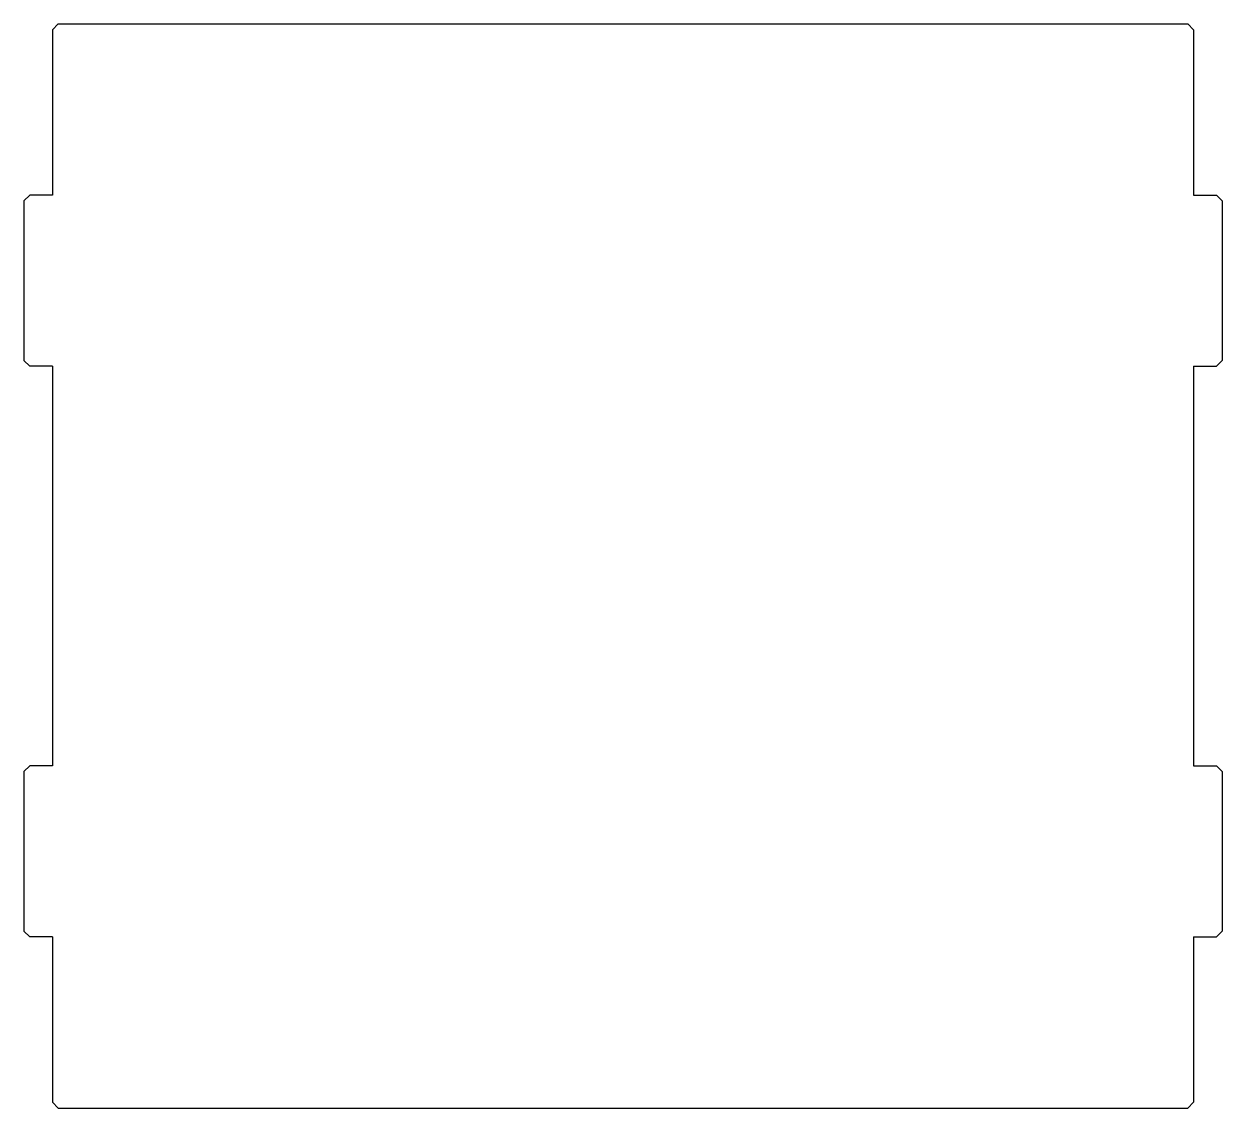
# Model space of a CAD drawing. Extents: x 44 to 254, y 10 to 200.
import ezdxf

# ---------------------------------------------------------------- set-up
doc = ezdxf.new("R2010")
doc.units = 0
doc.layers.add('ProjItem', color=7, linetype='CONTINUOUS')

msp = doc.modelspace()

# ---------------------------------------------------------------- linework, layer by layer
at = {"layer": 'ProjItem'}
for p, q in [((49.5, 200), (48.5, 199)), ((49.5, 200), (247.5, 200)), ((247.5, 200), (248.5, 199)), ((48.5, 199), (48.5, 170)), ((248.5, 199), (248.5, 170)), ((44.5, 170), (43.5, 169)), ((43.5, 169), (43.5, 141)), ((48.5, 170), (44.5, 170)), ((248.5, 170), (252.5, 170)), ((252.5, 170), (253.5, 169)), ((253.5, 169), (253.5, 141)), ((44.5, 140), (43.5, 141)), ((253.5, 141), (252.5, 140)), ((48.5, 140), (44.5, 140)), ((48.5, 140), (48.5, 70)), ((248.5, 140), (252.5, 140)), ((248.5, 140), (248.5, 70)), ((43.5, 69), (44.5, 70)), ((48.5, 70), (44.5, 70)), ((248.5, 70), (252.5, 70)), ((252.5, 70), (253.5, 69)), ((43.5, 69), (43.5, 41)), ((253.5, 69), (253.5, 41)), ((44.5, 40), (43.5, 41)), ((48.5, 40), (44.5, 40)), ((48.5, 40), (48.5, 11)), ((248.5, 40), (252.5, 40)), ((248.5, 40), (248.5, 11)), ((253.5, 41), (252.5, 40)), ((49.5, 10), (48.5, 11)), ((247.5, 10), (248.5, 11)), ((49.5, 10), (247.5, 10))]:
    msp.add_line(p, q, dxfattribs=at)

doc.saveas('drawing.dxf')
